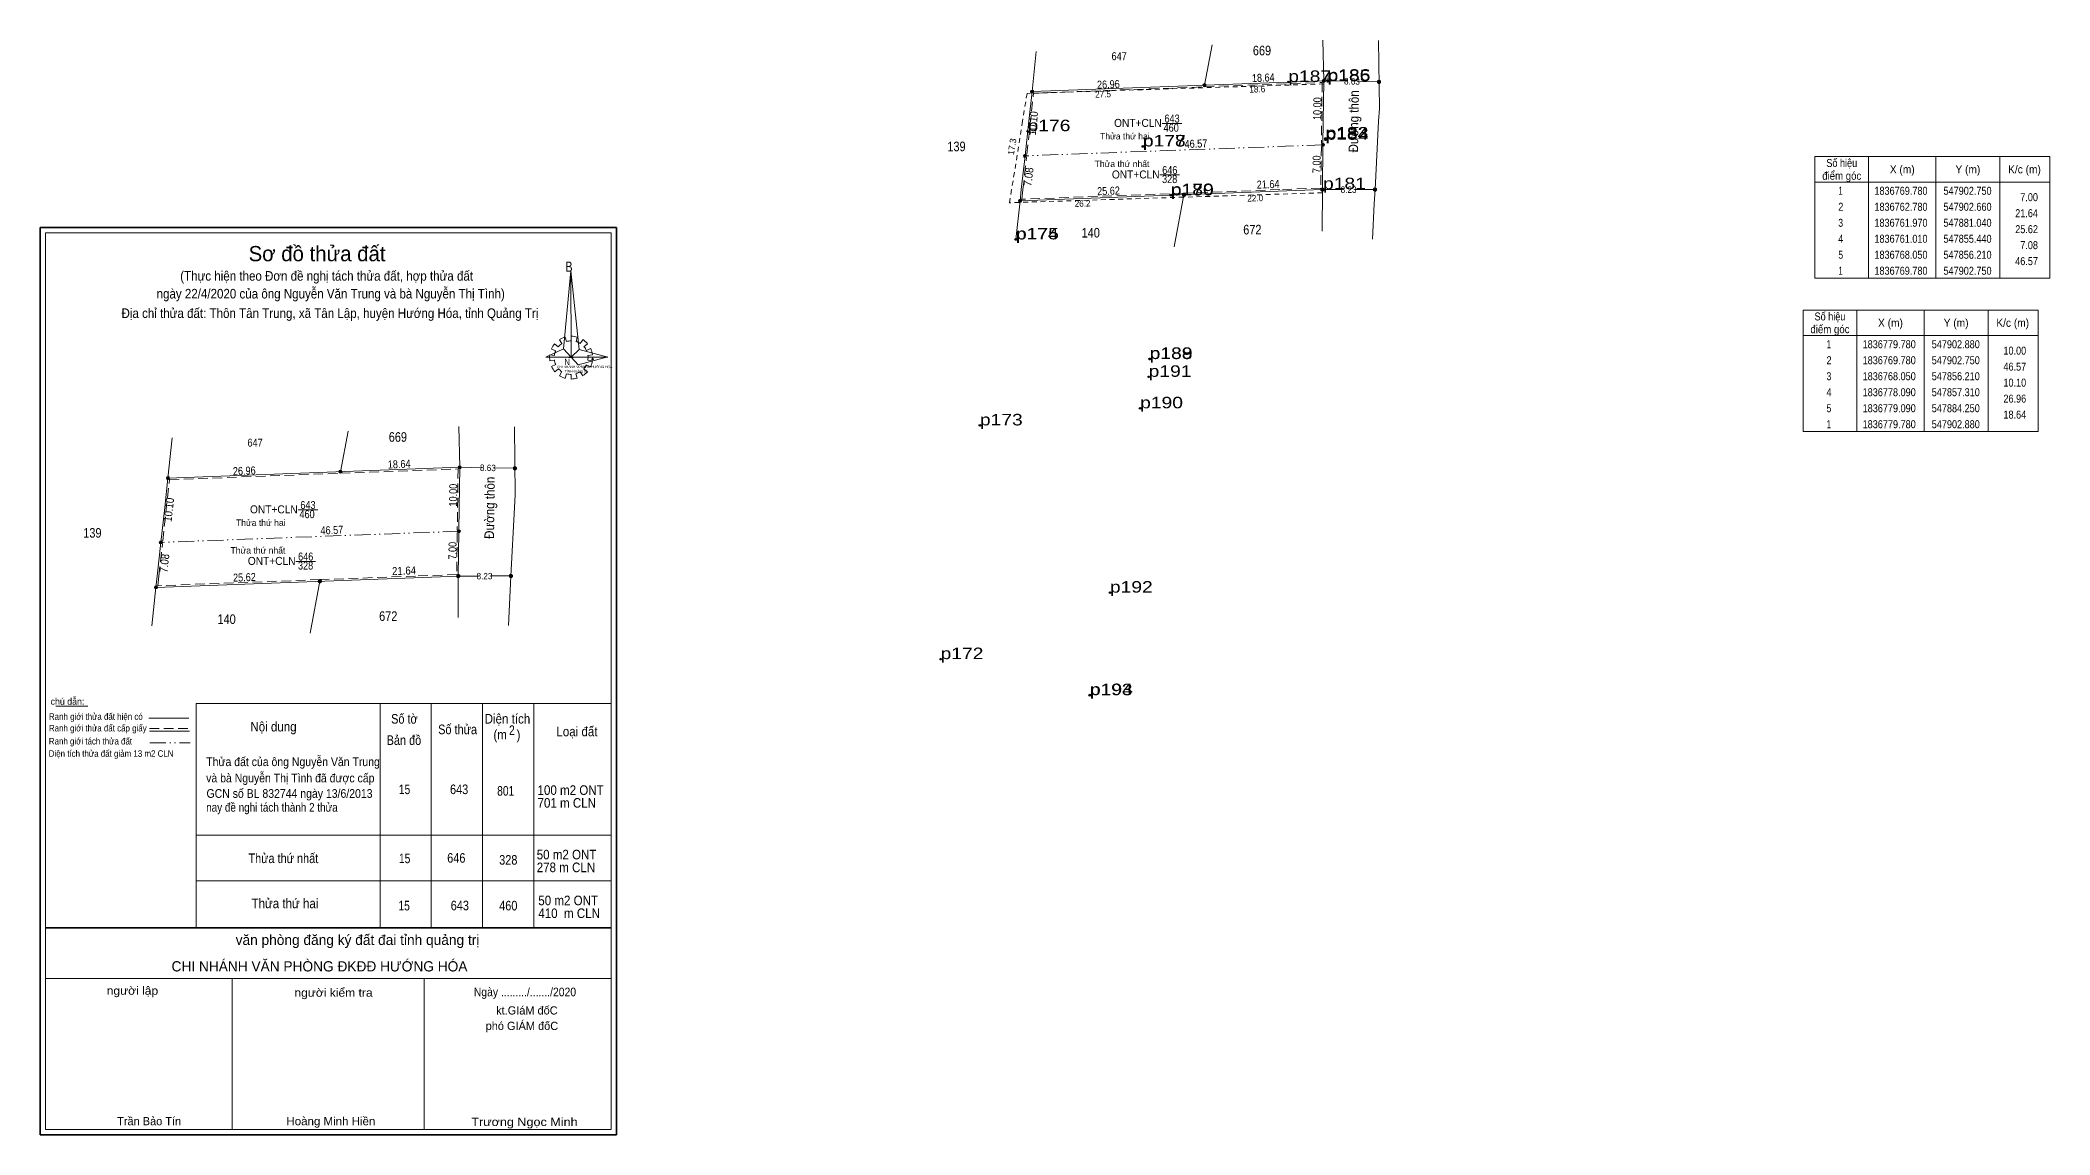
# Model space of a CAD drawing. Header units: metres. Extents: x 547319 to 548016, y 1836605 to 1836786.
# Drawn here: x 547702.4 to 548016.3, y 1836615 to 1836786.1 of the extents above; entities that cross this region are included whole.
import ezdxf
from ezdxf.enums import TextEntityAlignment as Align

# ---------------------------------------------------------------- set-up
doc = ezdxf.new("R2010")
doc.units = ezdxf.units.M
doc.header["$LTSCALE"] = 0.5
doc.header["$PDMODE"] = 32
doc.header["$PDSIZE"] = 0.25
for name, pattern in [('DASH_DOUBLE_DOT', [9.2, 5, -1.2, 0.3, -1.2, 0.3, -1.2]), ('MEDIUM_DASHED', [4.5, 3, -1.5]), ('SHORT_DASHED', [2.7, 1.5, -1.2])]:
    doc.linetypes.add(name, pattern=pattern)
for name, color, linetype, lineweight in [('10', 7, 'SHORT_DASHED', 13), ('15', 7, 'Continuous', 13), ('3', 7, 'Continuous', 13), ('4', 7, 'Continuous', 13), ('50', 7, 'Continuous', 13)]:
    doc.layers.add(name, color=color, linetype=linetype, lineweight=lineweight)
for name, color, linetype in [('12', 7, 'Continuous'), ('61', 7, 'Continuous'), ('7', 7, 'Continuous')]:
    doc.layers.add(name, color=color, linetype=linetype)

msp = doc.modelspace()

# ---------------------------------------------------------------- hatches: boundary and pattern name
at = {"layer": '3'}
for points in [[(547857.56, 1836778.09, 1), (547857.06, 1836778.09, 1)], [(547884.5, 1836779.09, 1), (547884, 1836779.09, 1)], [(547903.13, 1836779.78, 1), (547902.63, 1836779.78, 1)], [(547856.46, 1836768.05, 1), (547855.96, 1836768.05, 1)], [(547903, 1836769.78, 1), (547902.5, 1836769.78, 1)], [(547855.69, 1836761.01, 1), (547855.19, 1836761.01, 1)], [(547722.58, 1836717.68, 1), (547722.08, 1836717.68, 1)], [(547749.52, 1836718.68, 1), (547749.02, 1836718.68, 1)], [(547768.15, 1836719.37, 1), (547767.65, 1836719.37, 1)], [(547768.02, 1836709.37, 1), (547767.52, 1836709.37, 1)], [(547721.48, 1836707.64, 1), (547720.98, 1836707.64, 1)], [(547720.71, 1836700.6, 1), (547720.21, 1836700.6, 1)]]:
    msp.add_hatch(color=256, dxfattribs=at).paths.add_polyline_path(points)
at = {"layer": '4'}
for points in [[(547911.76, 1836779.62, 1), (547911.26, 1836779.62, 1)], [(547881.29, 1836761.97, 1), (547880.79, 1836761.97, 1)], [(547902.91, 1836762.78, 1), (547902.41, 1836762.78, 1)], [(547911.14, 1836762.79, 1), (547910.64, 1836762.79, 1)], [(547776.78, 1836719.21, 1), (547776.28, 1836719.21, 1)], [(547767.93, 1836702.37, 1), (547767.43, 1836702.37, 1)], [(547776.16, 1836702.38, 1), (547775.66, 1836702.38, 1)], [(547746.31, 1836701.56, 1), (547745.81, 1836701.56, 1)]]:
    msp.add_hatch(color=256, dxfattribs=at).paths.add_polyline_path(points)

# ---------------------------------------------------------------- linework, layer by layer
at = {"layer": '10'}
for p, q in [((547856.53, 1836777.82), (547855.83, 1836773.48)), ((547902.89, 1836779.3), (547856.53, 1836777.82)), ((547855.83, 1836773.48), (547854.12, 1836762.78)), ((547854.12, 1836762.78), (547853.79, 1836760.73)), ((547902.66, 1836762.29), (547880.97, 1836761.59)), ((547880.97, 1836761.6), (547853.79, 1836760.73))]:
    msp.add_line(p, q, dxfattribs=at)
at = {"layer": '10', "linetype": 'Continuous'}
for p, q in [((547902.88, 1836779.78), (547857.31, 1836778.09)), ((547902.66, 1836762.78), (547855.44, 1836761.01)), ((547767.9, 1836719.37), (547722.33, 1836717.68)), ((547767.68, 1836702.37), (547720.46, 1836700.6))]:
    msp.add_line(p, q, dxfattribs=at)
at = {"layer": '10', "linetype": 'DASH_DOUBLE_DOT'}
for p, q in [((547902.75, 1836769.78), (547856.21, 1836768.05)), ((547767.77, 1836709.37), (547721.23, 1836707.64))]:
    msp.add_line(p, q, dxfattribs=at)
at = {"layer": '15'}
for p, q in [((547856.8, 1836773.48), (547857.31, 1836778.09)), ((547856.21, 1836768.05), (547856.8, 1836773.48)), ((547721.82, 1836713.07), (547722.33, 1836717.68)), ((547721.23, 1836707.64), (547721.82, 1836713.07))]:
    msp.add_line(p, q, dxfattribs=at)
for points in [[(547855.44, 1836761.01), (547855.63, 1836762.78), (547856.21, 1836768.05)], [(547720.46, 1836700.6), (547720.65, 1836702.37), (547721.23, 1836707.64)]]:
    msp.add_lwpolyline(points, dxfattribs=at)
at = {"layer": '3'}
for p, q in [((547877.63, 1836773.13), (547880.7, 1836773.13)), ((547877.29, 1836765.07), (547880.36, 1836765.07)), ((547742.65, 1836712.72), (547745.72, 1836712.72)), ((547742.31, 1836704.66), (547745.38, 1836704.66))]:
    msp.add_line(p, q, dxfattribs=at)
for centre in [(547857.31, 1836778.09), (547884.25, 1836779.09), (547902.88, 1836779.78), (547856.21, 1836768.05), (547902.75, 1836769.78), (547855.44, 1836761.01), (547722.33, 1836717.68), (547749.27, 1836718.68), (547767.9, 1836719.37), (547767.77, 1836709.37), (547721.23, 1836707.64), (547720.46, 1836700.6)]:
    msp.add_circle(centre, 0.25, dxfattribs=at)
for centre, start, end in [((547902.66, 1836762.78), 0, 180), ((547902.66, 1836762.78), 180, 0), ((547767.68, 1836702.37), 0, 180), ((547767.68, 1836702.37), 180, 0)]:
    msp.add_arc(centre, 0.25, start, end, dxfattribs=at)
at = {"layer": '4'}
for p, q in [((547857.96, 1836784.39), (547857.31, 1836778.09)), ((547885.44, 1836785.42), (547884.25, 1836779.09)), ((547906.42, 1836779.71), (547902.88, 1836779.78)), ((547911.51, 1836779.62), (547908.31, 1836779.68)), ((547987.99, 1836767.94), (547987.99, 1836748.94)), ((547998.49, 1836767.94), (547998.49, 1836748.94)), ((548008.49, 1836767.94), (548008.49, 1836748.94)), ((547881.04, 1836761.97), (547879.52, 1836753.84)), ((547905.81, 1836762.78), (547902.66, 1836762.78)), ((547910.89, 1836762.79), (547907.75, 1836762.79)), ((547979.59, 1836763.94), (548016.29, 1836763.94)), ((547854.79, 1836755), (547855.44, 1836761.01)), ((547986.15, 1836743.95), (547986.15, 1836724.95)), ((547996.65, 1836743.95), (547996.65, 1836724.95)), ((548006.65, 1836743.95), (548006.65, 1836724.95)), ((547784.38, 1836739.73), (547784.56, 1836739.02)), ((547785.3, 1836739.13), (547785.32, 1836739.86)), ((547786.26, 1836739.73), (547786.09, 1836739)), ((547977.75, 1836739.95), (548014.45, 1836739.95)), ((547781.96, 1836736.97), (547782.68, 1836736.86)), ((547782.9, 1836737.59), (547782.25, 1836737.86)), ((547782.73, 1836738.68), (547783.27, 1836738.2)), ((547783.88, 1836738.72), (547783.49, 1836739.32)), ((547784.95, 1836736.54), (547785.65, 1836736.54)), ((547786.74, 1836738.72), (547787.13, 1836739.32)), ((547787.85, 1836738.68), (547787.31, 1836738.22)), ((547787.7, 1836737.61), (547788.35, 1836737.93)), ((547788.66, 1836736.97), (547787.92, 1836736.86)), ((547782.68, 1836736.13), (547781.96, 1836736.01)), ((547782.25, 1836735.13), (547782.9, 1836735.45)), ((547783.34, 1836734.76), (547782.77, 1836734.31)), ((547783.49, 1836733.69), (547783.86, 1836734.33)), ((547784.6, 1836733.99), (547784.38, 1836733.28)), ((547785.3, 1836733.17), (547785.3, 1836733.87)), ((547786.02, 1836733.99), (547786.24, 1836733.31)), ((547787.13, 1836733.69), (547786.74, 1836734.31)), ((547787.26, 1836734.76), (547787.85, 1836734.33)), ((547788.38, 1836735.1), (547787.66, 1836735.38)), ((547787.92, 1836736.13), (547788.66, 1836736.01)), ((547722.98, 1836723.98), (547722.33, 1836717.68)), ((547750.46, 1836725.01), (547749.27, 1836718.68)), ((547771.44, 1836719.3), (547767.9, 1836719.37)), ((547776.53, 1836719.21), (547773.33, 1836719.27)), ((547770.83, 1836702.37), (547767.68, 1836702.37)), ((547775.91, 1836702.38), (547772.77, 1836702.38)), ((547719.81, 1836694.59), (547720.46, 1836700.6)), ((547746.06, 1836701.56), (547744.54, 1836693.43)), ((547704.82, 1836682.03), (547709.79, 1836682.03)), ((547719.33, 1836680.14), (547725.6, 1836680.14)), ((547726.72, 1836682.43), (547791.58, 1836682.43)), ((547726.72, 1836682.43), (547726.72, 1836647.38)), ((547755.46, 1836682.43), (547755.46, 1836647.38)), ((547763.46, 1836682.43), (547763.46, 1836647.38)), ((547771.46, 1836682.43), (547771.46, 1836647.38)), ((547779.46, 1836682.43), (547779.46, 1836647.38)), ((547719.43, 1836678.13), (547725.69, 1836678.13)), ((547726.72, 1836661.86), (547791.58, 1836661.86)), ((547726.72, 1836654.72), (547791.58, 1836654.72)), ((547702.37, 1836646.61), (547702.37, 1836615.02)), ((547726.72, 1836647.39), (547726.72, 1836647.38)), ((547755.46, 1836647.39), (547755.46, 1836647.38)), ((547763.46, 1836647.39), (547763.46, 1836647.38)), ((547771.46, 1836647.39), (547771.46, 1836647.38)), ((547779.46, 1836647.39), (547779.46, 1836647.38)), ((547703.18, 1836639.45), (547791.58, 1836639.45)), ((547732.37, 1836639.45), (547732.37, 1836615.83)), ((547762.37, 1836639.45), (547762.37, 1836615.83))]:
    msp.add_line(p, q, dxfattribs=at)
at = {"layer": '4', "linetype": 'MEDIUM_DASHED'}
for p, q in [((547902.63, 1836779.52), (547902.5, 1836770.02)), ((547855.89, 1836762.78), (547856.44, 1836767.81)), ((547767.65, 1836719.11), (547767.52, 1836709.61)), ((547720.91, 1836702.37), (547721.46, 1836707.4)), ((547719.43, 1836678.55), (547725.74, 1836678.55))]:
    msp.add_line(p, q, dxfattribs=at)
at = {"layer": '4', "linetype": 'DASH_DOUBLE_DOT'}
msp.add_line((547719.52, 1836676.32), (547725.82, 1836676.32), dxfattribs=at)
at = {"layer": '4', "lineweight": 35}
msp.add_line((547703.18, 1836647.38), (547791.58, 1836647.38), dxfattribs=at)
at = {"layer": '4', "linetype": 'MEDIUM_DASHED'}
for points in [[(547856.49, 1836768.31), (547857.54, 1836777.85), (547884.26, 1836778.84), (547902.63, 1836779.52)], [(547902.5, 1836769.52), (547902.41, 1836763.02), (547896, 1836762.78)], [(547896, 1836762.78), (547881.03, 1836762.22), (547855.72, 1836761.27), (547855.89, 1836762.78)], [(547721.51, 1836707.9), (547722.56, 1836717.44), (547749.28, 1836718.43), (547767.65, 1836719.11)], [(547767.52, 1836709.11), (547767.43, 1836702.61), (547761.02, 1836702.37)], [(547761.02, 1836702.37), (547746.05, 1836701.81), (547720.74, 1836700.86), (547720.91, 1836702.37)]]:
    msp.add_lwpolyline(points, dxfattribs=at)
at = {"layer": '4'}
for points in [[(547979.59, 1836767.94), (548016.29, 1836767.94), (548016.29, 1836748.94), (547979.59, 1836748.94)], [(547702.37, 1836615.02), (547702.37, 1836756.82), (547792.37, 1836756.82), (547792.37, 1836615.02)], [(547702.37, 1836615.02), (547702.37, 1836756.82), (547792.37, 1836756.82), (547792.37, 1836615.02)], [(547791.58, 1836647.39), (547791.58, 1836615.83), (547703.18, 1836615.83), (547703.18, 1836756.03), (547791.58, 1836756.03)], [(547785.26, 1836750.06), (547785.3, 1836736.56), (547784.12, 1836737.9)], [(547785.26, 1836750.06), (547785.3, 1836736.56), (547786.54, 1836737.81)], [(547977.75, 1836743.95), (548014.45, 1836743.95), (548014.45, 1836724.95), (547977.75, 1836724.95)], [(547781.37, 1836736.56), (547784.12, 1836737.9), (547785.3, 1836736.56)], [(547791.06, 1836736.61), (547785.3, 1836736.56), (547786.54, 1836737.81)], [(547791.02, 1836736.63), (547786.43, 1836735.4), (547785.3, 1836736.56)]]:
    msp.add_lwpolyline(points, close=True, dxfattribs=at)
at = {"layer": '4', "lineweight": 35}
msp.add_lwpolyline([(547702.38, 1836756.83), (547792.38, 1836756.83), (547792.38, 1836615.03), (547702.38, 1836615.03)], close=True, dxfattribs=at)
at = {"layer": '4', "linetype": 'MEDIUM_DASHED'}
for centre in [(547911.51, 1836779.62), (547881.04, 1836761.97), (547902.66, 1836762.78), (547910.89, 1836762.79), (547776.53, 1836719.21), (547767.68, 1836702.37), (547775.91, 1836702.38), (547746.06, 1836701.56)]:
    msp.add_circle(centre, 0.25, dxfattribs=at)
at = {"layer": '4'}
for centre, major_axis, start_param, end_param in [((547785.3112, 1836736.5141), (3.3649, 0), 1.84955988, 2.13900916), ((547785.3112, 1836736.5141), (3.3649, 0), 1.27924208, 1.56332225), ((547785.3112, 1836736.5141), (3.3649, 0), 3.00667928, 3.29139349), ((547785.3112, 1836736.5141), (3.3649, 0), 2.43958176, 2.72400246), ((547785.3112, 1836736.5141), (2.6372, 0), 2.72368549, 3.01515824), ((547785.3112, 1836736.5141), (2.6372, 0), 2.13373541, 2.44496261), ((547785.3112, 1836736.5141), (2.6372, 0), 1.56985589, 1.85611068), ((547785.3112, 1836736.5141), (2.6372, 0), 1.00270906, 1.2755622), ((547785.3112, 1836736.5141), (3.3649, 0), 0.71056237, 0.99687234), ((547785.3112, 1836736.5141), (2.6372, 0), 0.42678376, 0.70646463), ((547785.3112, 1836736.5141), (2.6372, 0), 6.13558388, 6.41618463), ((547785.3112, 1836736.5141), (3.3649, 0), 0.1390515, 0.43393316), ((547785.3112, 1836736.5141), (3.3649, 0), 3.56988637, 3.85691866), ((547785.3112, 1836736.5141), (2.6372, 0), 3.28229955, 3.56105054), ((547785.3112, 1836736.5141), (2.6372, 0), 3.86077574, 4.13258255), ((547785.2919, 1836736.4941), (3.3649, 0), 4.1470906, 4.43659307), ((547785.3112, 1836736.5141), (2.6372, 0), 4.43854677, 4.71314001), ((547785.3112, 1836736.5141), (2.6372, 0), 4.99087134, 5.28933161), ((547785.3112, 1836736.5141), (3.3649, 0), 5.28561416, 5.56798705), ((547785.3112, 1836736.5141), (2.6372, 0), 5.56137327, 5.83951437), ((547785.3112, 1836736.5141), (3.3649, 0), 5.85230288, 6.13839648), ((547785.3112, 1836736.5141), (3.3649, 0), 4.71301008, 4.99761054)]:
    msp.add_ellipse(centre, major_axis=major_axis, ratio=0.995001, start_param=start_param, end_param=end_param, dxfattribs=at)
msp.add_point((547788.66, 1836736.29), dxfattribs=at)
at = {"layer": '50'}
for p, q in [((547902.88, 1836779.78), (547902.72, 1836786.14)), ((547911.42, 1836786.1), (547911.56, 1836775.48)), ((547902.8, 1836773.48), (547902.88, 1836779.78)), ((547911.56, 1836775.48), (547911.45, 1836773.48)), ((547902.75, 1836769.78), (547902.8, 1836773.48)), ((547911.45, 1836773.48), (547910.89, 1836762.78)), ((547902.66, 1836762.78), (547902.75, 1836769.78)), ((547902.62, 1836756.29), (547902.66, 1836762.78)), ((547910.89, 1836762.78), (547910.77, 1836760.54)), ((547910.77, 1836760.54), (547910.48, 1836755.04)), ((547767.9, 1836719.37), (547767.74, 1836725.73)), ((547776.44, 1836725.69), (547776.58, 1836715.07)), ((547767.82, 1836713.07), (547767.9, 1836719.37)), ((547776.58, 1836715.07), (547776.47, 1836713.07)), ((547767.77, 1836709.37), (547767.82, 1836713.07)), ((547776.47, 1836713.07), (547775.91, 1836702.37)), ((547767.68, 1836702.37), (547767.77, 1836709.37)), ((547767.64, 1836695.88), (547767.68, 1836702.37)), ((547775.91, 1836702.37), (547775.79, 1836700.13)), ((547775.79, 1836700.13), (547775.5, 1836694.63))]:
    msp.add_line(p, q, dxfattribs=at)
at = {"layer": '7'}
for p in [(547897.33, 1836779.6), (547903.46, 1836779.8), (547903.47, 1836779.72), (547856.61, 1836771.91), (547874.61, 1836769.52), (547874.63, 1836769.53), (547903.15, 1836770.76), (547903.15, 1836770.57), (547903.17, 1836770.76), (547878.99, 1836761.92), (547878.99, 1836761.87), (547902.76, 1836762.84), (547854.76, 1836754.98), (547854.8, 1836755), (547875.52, 1836733.51), (547875.67, 1836736.29), (547875.68, 1836736.32), (547874.19, 1836728.59), (547849.16, 1836725.92), (547869.47, 1836699.78), (547843.02, 1836689.38), (547866.31, 1836683.74), (547866.36, 1836683.76)]:
    msp.add_point(p, dxfattribs=at)

# ---------------------------------------------------------------- texts
at = {"layer": '12', "width": 1.25}
for s, p in [('p187', (547897.33, 1836779.6)), ('p186', (547903.46, 1836779.8)), ('p185', (547903.47, 1836779.72)), ('p176', (547856.61, 1836771.91)), ('p178', (547874.61, 1836769.52)), ('p177', (547874.63, 1836769.53)), ('p183', (547903.15, 1836770.76)), ('p184', (547903.15, 1836770.57)), ('p182', (547903.17, 1836770.76)), ('p179', (547878.99, 1836761.92)), ('p180', (547878.99, 1836761.87)), ('p181', (547902.76, 1836762.84)), ('p174', (547854.76, 1836754.98)), ('p175', (547854.8, 1836755)), ('p188', (547875.67, 1836736.29)), ('p189', (547875.68, 1836736.32)), ('p191', (547875.52, 1836733.51)), ('p190', (547874.19, 1836728.59)), ('p173', (547849.16, 1836725.92)), ('p192', (547869.47, 1836699.78)), ('p172', (547843.02, 1836689.38)), ('p193', (547866.31, 1836683.74)), ('p194', (547866.36, 1836683.76))]:
    msp.add_text(s, height=1.8, dxfattribs=at).set_placement(p)
at = {"layer": '3'}
for s, width, p in [('647', 0.85, (547870.915, 1836783.01)), ('643', 0.85, (547879.175, 1836773.26)), ('ONT+CLN', 0.95, (547873.85, 1836772.58)), ('ONT+CLN', 0.95, (547873.51, 1836764.52)), ('646', 0.85, (547878.825, 1836765.2)), ('647', 0.85, (547735.935, 1836722.6)), ('ONT+CLN', 0.95, (547738.87, 1836712.17)), ('643', 0.85, (547744.195, 1836712.85)), ('ONT+CLN', 0.95, (547738.53, 1836704.11)), ('646', 0.85, (547743.845, 1836704.79))]:
    msp.add_text(s, height=1.25, dxfattribs=dict(at, width=width)).set_placement(p, align=Align.CENTER)
at = {"layer": '4'}
for s, height, width, p in [('669', 1.5, 0.85, (547893.225, 1836783.77)), ('460', 1.25, 0.85, (547879.04, 1836771.83)), ('139', 1.5, 0.85, (547845.505, 1836768.78)), ('328', 1.25, 0.85, (547878.805, 1836763.8)), ('điểm góc', 1.25, 0.9, (547983.79, 1836764.32)), ('Số hiệu', 1.25, 0.85, (547983.79, 1836766.32)), ('X (m)', 1.25, 0.95, (547993.24, 1836765.32)), ('Y (m)', 1.25, 0.95, (548003.495, 1836765.32)), ('K/c (m)', 1.25, 0.95, (548012.335, 1836765.32)), (' 1', 1.25, 0.75, (547983.44, 1836761.97)), ('1836769.780', 1.25, 0.85, (547993.04, 1836761.97)), ('547902.750', 1.25, 0.85, (548003.44, 1836761.97)), (' 2', 1.25, 0.85, (547983.445, 1836759.47)), ('1836762.780', 1.25, 0.85, (547993.04, 1836759.47)), ('547902.660', 1.25, 0.85, (548003.44, 1836759.47)), ('140', 1.5, 0.85, (547866.475, 1836755.29)), ('672', 1.5, 0.85, (547891.72, 1836755.77)), (' 4', 1.25, 0.85, (547983.44, 1836754.47)), (' 3', 1.25, 0.8, (547983.435, 1836756.97)), ('1836761.970', 1.25, 0.85, (547993.04, 1836756.97)), ('1836761.010', 1.25, 0.85, (547993.04, 1836754.47)), ('547881.040', 1.25, 0.85, (548003.44, 1836756.97)), ('547855.440', 1.25, 0.85, (548003.44, 1836754.47)), (' 5', 1.25, 0.8, (547983.445, 1836751.97)), ('1836768.050', 1.25, 0.85, (547993.04, 1836751.97)), ('547856.210', 1.25, 0.85, (548003.44, 1836751.97)), ('(Thực hiện theo Đơn đề nghị tách thửa đất, hợp thửa đất ', 1.5, 0.9, (547747.365, 1836748.54)), (' 1', 1.25, 0.75, (547983.44, 1836749.47)), ('1836769.780', 1.25, 0.85, (547993.04, 1836749.47)), ('547902.750', 1.25, 0.85, (548003.44, 1836749.47)), ('ngày 22/4/2020 của ông Nguyễn Văn Trung và bà Nguyễn Thị Tình)', 1.5, 0.9, (547747.75, 1836745.76)), ('Địa chỉ thửa đất: Thôn Tân Trung, xã Tân Lập, huyện Hướng Hóa, tỉnh Quảng Trị', 1.5, 0.9, (547747.63, 1836742.71)), ('Số hiệu', 1.25, 0.85, (547981.95, 1836742.33)), ('điểm góc', 1.25, 0.9, (547981.95, 1836740.33)), ('X (m)', 1.25, 0.95, (547991.4, 1836741.33)), ('Y (m)', 1.25, 0.95, (548001.655, 1836741.33)), ('K/c (m)', 1.25, 0.95, (548010.495, 1836741.33)), (' 2', 1.25, 0.85, (547981.605, 1836735.48)), (' 1', 1.25, 0.75, (547981.6, 1836737.98)), ('1836779.780', 1.25, 0.85, (547991.2, 1836737.98)), ('1836769.780', 1.25, 0.85, (547991.2, 1836735.48)), ('547902.880', 1.25, 0.85, (548001.6, 1836737.98)), ('547902.750', 1.25, 0.85, (548001.6, 1836735.48)), (' 3', 1.25, 0.8, (547981.595, 1836732.98)), ('1836768.050', 1.25, 0.85, (547991.2, 1836732.98)), ('547856.210', 1.25, 0.85, (548001.6, 1836732.98)), (' 4', 1.25, 0.85, (547981.6, 1836730.48)), ('1836778.090', 1.25, 0.85, (547991.2, 1836730.48)), ('547857.310', 1.25, 0.85, (548001.6, 1836730.48)), (' 5', 1.25, 0.8, (547981.605, 1836727.98)), ('1836779.090', 1.25, 0.85, (547991.2, 1836727.98)), ('547884.250', 1.25, 0.85, (548001.6, 1836727.98)), ('669', 1.5, 0.85, (547758.245, 1836723.36)), (' 1', 1.25, 0.75, (547981.6, 1836725.48)), ('1836779.780', 1.25, 0.85, (547991.2, 1836725.48)), ('547902.880', 1.25, 0.85, (548001.6, 1836725.48)), ('460', 1.25, 0.85, (547744.06, 1836711.42)), ('139', 1.5, 0.85, (547710.525, 1836708.37)), ('328', 1.25, 0.85, (547743.825, 1836703.39)), ('140', 1.5, 0.85, (547731.495, 1836694.88)), ('672', 1.5, 0.85, (547756.74, 1836695.36)), ('Ngày ........./......./2020', 1.35, 0.9, (547778.095, 1836636.68))]:
    msp.add_text(s, height=height, dxfattribs=dict(at, width=width)).set_placement(p, align=Align.CENTER)
for s, height, rotation, width, p in [('18.64', 1.25, 2.121, 0.85, (547893.4469, 1836779.648)), ('26.96', 1.25, 2.126, 0.85, (547869.2518, 1836778.608)), ('8.63', 1, 358.938, 0.95, (547907.2757, 1836779.1969)), ('Đường thôn', 1.5, 89.246, 0.9, (547908.3014, 1836773.4401)), ('10.10', 1.25, 83.748, 0.9, (547858.0751, 1836773.0819)), ('10.00', 1.25, 89.255, 0.85, (547902.4837, 1836775.4219)), ('46.57', 1.25, 2.129, 0.85, (547882.9318, 1836769.3373)), ('7.00', 1.25, 89.263, 0.85, (547902.3782, 1836766.732)), ('7.08', 1.25, 83.758, 0.9, (547857.3772, 1836764.717)), ('25.62', 1.25, 2.148, 0.85, (547869.2716, 1836761.9587)), ('21.64', 1.25, 2.146, 0.85, (547894.2066, 1836762.9888)), ('8.23', 1, 0.07, 0.95, (547906.7544, 1836762.2715)), ('26.96', 1.25, 2.126, 0.85, (547734.2718, 1836718.198)), ('18.64', 1.25, 2.121, 0.85, (547758.4669, 1836719.238)), ('8.63', 1, 358.938, 0.95, (547772.2957, 1836718.7869)), ('Đường thôn', 1.5, 89.246, 0.9, (547773.3214, 1836713.0301)), ('10.10', 1.25, 83.748, 0.9, (547723.0951, 1836712.6719)), ('10.00', 1.25, 89.255, 0.85, (547767.5037, 1836715.0119)), ('46.57', 1.25, 2.129, 0.85, (547747.9518, 1836708.9273)), ('7.08', 1.25, 83.758, 0.9, (547722.3972, 1836704.307)), ('7.00', 1.25, 89.263, 0.85, (547767.3982, 1836706.322)), ('25.62', 1.25, 2.148, 0.85, (547734.2966, 1836701.5489)), ('21.64', 1.25, 2.146, 0.9, (547759.2316, 1836702.579)), ('8.23', 1, 0.07, 0.95, (547771.7744, 1836701.8615))]:
    msp.add_text(s, height=height, rotation=rotation, dxfattribs=dict(at, width=width)).set_placement(p, align=Align.CENTER)
for s, height, width, p in [(' 1', 1, 0.9, (547903.87, 1836780)), ('7.00', 1.25, 0.85, (548014.44, 1836760.97)), ('21.64', 1.25, 0.85, (548014.44, 1836758.47)), ('25.62', 1.25, 0.85, (548014.44, 1836755.97)), ('46.57', 1.25, 0.85, (548014.44, 1836750.97)), ('7.08', 1.25, 0.85, (548014.44, 1836753.47)), ('10.00', 1.25, 0.85, (548012.6, 1836736.98)), ('46.57', 1.25, 0.85, (548012.6, 1836734.48)), ('26.96', 1.25, 0.85, (548012.6, 1836729.48)), ('10.10', 1.25, 0.85, (548012.6, 1836731.98)), ('18.64', 1.25, 0.85, (548012.6, 1836726.98)), ('người lập', 1.28, 1.1, (547720.8, 1836636.92)), ('người kiểm tra', 1.28, 1.1, (547754.3, 1836636.61)), ('Hoàng Minh Hiền', 1.28, 1.05, (547754.72, 1836616.52)), ('Trương Ngọc Minh', 1.28, 1.15, (547786.32, 1836616.4))]:
    msp.add_text(s, height=height, dxfattribs=dict(at, width=width)).set_placement(p, align=Align.RIGHT)
for s, height, p in [('Thửa thứ hai', 1, (547871.805, 1836770.62)), ('Thửa thứ nhất', 1, (547871.36, 1836766.3)), ('Sơ đồ thửa đất', 2.38, (547745.62, 1836751.58)), ('Thửa thứ hai', 1, (547736.825, 1836710.21)), ('Thửa thứ nhất', 1, (547736.38, 1836705.89))]:
    msp.add_text(s, height=height, dxfattribs=at).set_placement(p, align=Align.CENTER)
for s, height, width, p in [('B', 1.585, 0.8, (547784.4, 1836749.94)), ('CHI NHÁNH VPĐKĐĐ-HƯỚNG HÓA', 0.3749, 0.95, (547783.09, 1836734.87)), ('TỈNH quảng trị', 0.375, 1.05, (547784.3, 1836734.22)), ('N', 0.9904, 0.9, (547784.24, 1836735.37)), ('Ranh giới thửa đất hiện có ', 1.029, 0.9, (547703.74, 1836679.89)), ('Số tờ', 1.5, 0.85, (547757.19, 1836679.3)), ('Diện tích', 1.5, 0.9, (547771.8, 1836679.31)), ('Ranh giới tách thửa đất', 1.029, 0.9, (547703.72, 1836676.04)), ('Ranh giới thửa đất cấp giấy', 1.029, 0.9, (547703.73, 1836678.08)), ('Nội dung', 1.5, 0.9, (547735.2, 1836678.08)), ('Bản đồ', 1.5, 0.85, (547756.49, 1836675.97)), ('Số thửa', 1.5, 0.85, (547764.54, 1836677.65)), ('(m   )', 1.5, 0.9, (547773.17, 1836676.82)), ('2', 1.5, 0.8, (547775.61, 1836677.53)), ('Loại đất', 1.5, 0.9, (547783.01, 1836677.32)), ('Diện tích thửa đất giảm 13 m2 CLN', 1.03, 0.9, (547703.7, 1836674.11)), ('Thửa đất của ông Nguyễn Văn Trung', 1.36, 0.9, (547728.31, 1836672.66)), ('và bà Nguyễn Thị Tình đã được cấp ', 1.36, 0.9, (547728.3, 1836670.12)), ('GCN số BL 832744 ngày 13/6/2013', 1.36, 0.9, (547728.35, 1836667.7)), ('15', 1.5, 0.8, (547758.39, 1836668.28)), ('643', 1.5, 0.85, (547766.39, 1836668.28)), ('801', 1.5, 0.8, (547773.75, 1836668.04)), ('701 m CLN', 1.5, 0.9, (547780.06, 1836666.16)), ('100 m2 ONT', 1.5, 0.9, (547780.06, 1836668.16)), ('nay đề nghi tách thành 2 thửa', 1.36, 0.85, (547728.3, 1836665.54)), ('Thửa thứ nhất', 1.5, 0.85, (547734.9, 1836657.5)), ('15', 1.5, 0.8, (547758.41, 1836657.49)), ('646', 1.5, 0.85, (547765.95, 1836657.56)), ('328', 1.5, 0.85, (547774.07, 1836657.25)), ('50 m2 ONT', 1.5, 0.9, (547779.93, 1836658.08)), ('278 m CLN', 1.5, 0.9, (547779.93, 1836656.08)), ('Thửa thứ hai', 1.5, 0.9, (547735.38, 1836650.45)), ('50 m2 ONT', 1.5, 0.9, (547780.18, 1836650.91)), ('15', 1.5, 0.8, (547758.33, 1836650.1)), ('643', 1.5, 0.85, (547766.5, 1836650.12)), ('460', 1.5, 0.85, (547774.07, 1836650.1)), ('410  m CLN', 1.5, 0.9, (547780.18, 1836648.91))]:
    msp.add_text(s, height=height, dxfattribs=dict(at, width=width)).set_placement(p)
msp.add_text('chú dẫn:', height=1.029, dxfattribs=at).set_placement((547703.99, 1836682.25))
for s, height, p in [('văn phòng đăng ký đất đai tỉnh quảng trị', 1.6, (547770.97, 1836644.7)), ('CHI NHÁNH VĂN PHÒNG ĐKĐĐ HƯỚNG HÓA', 1.6, (547769.11, 1836640.56)), ('phó GIÁM đốC', 1.28, (547783.28, 1836631.41)), ('kt.GIáM đốC', 1.28, (547783.2, 1836633.83)), ('Trần Bảo Tín', 1.28, (547724.39, 1836616.52))]:
    msp.add_text(s, height=height, dxfattribs=at).set_placement(p, align=Align.RIGHT)
at = {"layer": '61', "width": 0.95}
for s, rotation, p in [('27.5', 1.828, (547868.409, 1836777.1899)), ('18.6', 1.828, (547892.509, 1836777.9699)), ('22.0', 1.848, (547892.1839, 1836760.9405)), ('26.2', 1.833, (547865.219, 1836760.11))]:
    msp.add_text(s, height=1, rotation=rotation, dxfattribs=at).set_placement(p, align=Align.CENTER)
at = {"layer": '61'}
msp.add_text('17.3', height=1, rotation=80.92, dxfattribs=at).set_placement((547854.6687, 1836769.4061), align=Align.CENTER)

doc.saveas('drawing.dxf')
